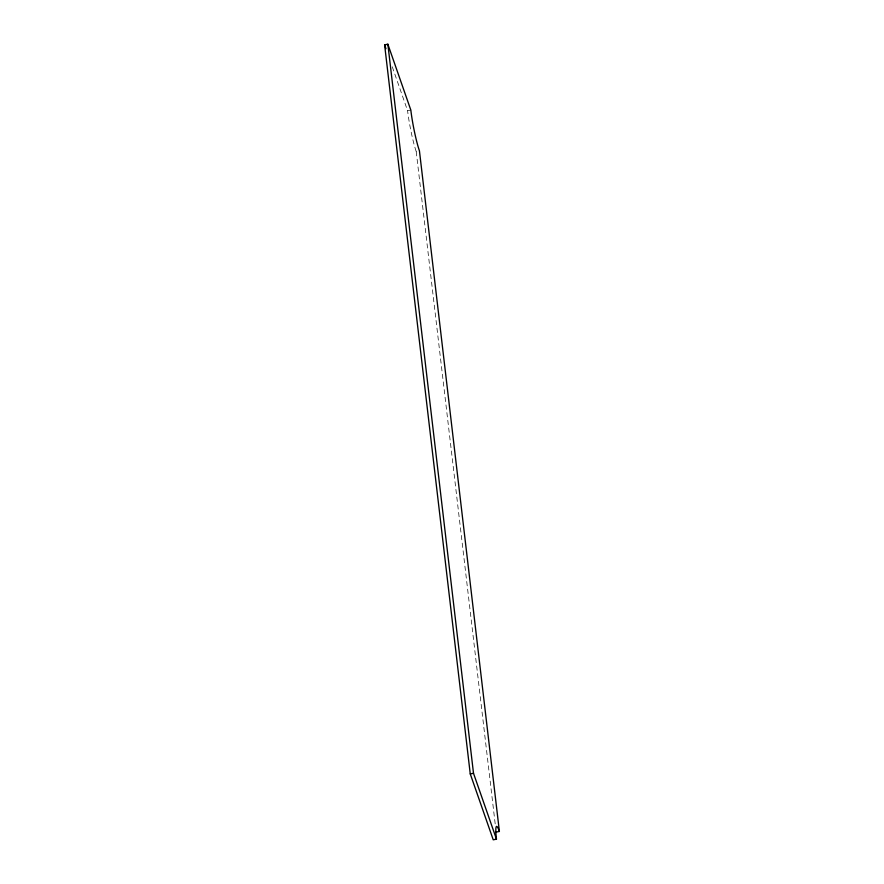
<?xml version="1.0" encoding="UTF-8"?>
<svg xmlns="http://www.w3.org/2000/svg" width="884" height="884" viewBox="0 0 884 884"><rect width="100%" height="100%" fill="white"/><g stroke="black" fill="none" stroke-linecap="round" stroke-linejoin="round"><path stroke-width="0.66" stroke-dasharray="4.42 3.31" d="M392.264 66.786L407.59 110.699L410.828 110.08M495.184 823.866L416.198 151.451L419.436 150.821M416.198 151.451A29.857 3.105 79.1 0 1 407.59 110.699"/><path stroke-width="1.33" d="M384.606 44.83L387.855 44.2L410.828 110.08A29.857 3.105 79.1 0 0 419.436 150.821L499.394 831.457A29.857 3.105 79.1 0 0 496.476 839.17L493.239 839.8L470.255 773.92L384.606 44.83L385.965 48.697M470.255 773.92L473.504 773.301L496.476 839.17M496.145 832.076L499.394 831.457M387.855 44.2L473.504 773.301"/></g></svg>
